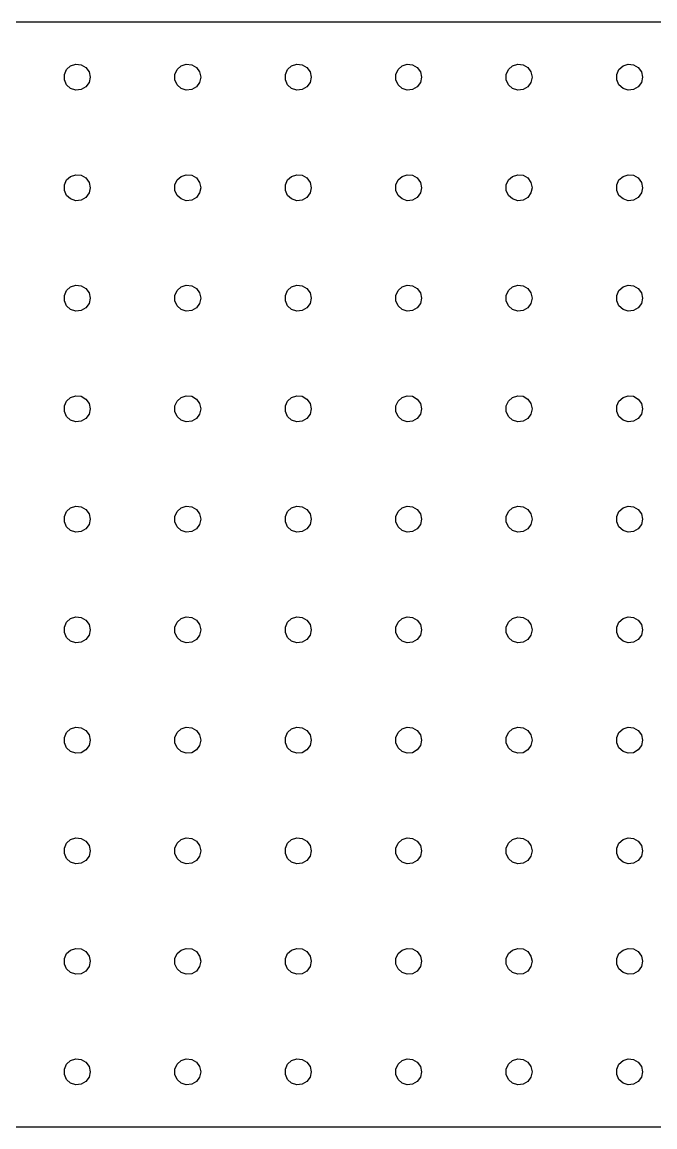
# Model space of a CAD drawing. Header units: metres. Extents: x 0 to 1714, y 0 to 1143.
# Drawn here: x 838.2 to 1056.5, y 762.1 to 1142.9 of the extents above; entities that cross this region are included whole.
import ezdxf

# ---------------------------------------------------------------- set-up
doc = ezdxf.new("R2010")
doc.units = ezdxf.units.M

msp = doc.modelspace()

# ---------------------------------------------------------------- linework, layer by layer
for p, q in [((1131.36, 1142.93), (583.141, 1142.93)), ((853.609, 1126.6), (855, 1127.85)), ((855, 1127.85), (856.78, 1128.43)), ((856.78, 1128.43), (858.641, 1128.23)), ((858.641, 1128.23), (860.261, 1127.29)), ((891.709, 1126.6), (893.1, 1127.85)), ((893.1, 1127.85), (894.88, 1128.43)), ((894.88, 1128.43), (896.741, 1128.23)), ((896.741, 1128.23), (898.361, 1127.29)), ((929.809, 1126.6), (931.2, 1127.85)), ((931.2, 1127.85), (932.98, 1128.43)), ((932.98, 1128.43), (934.841, 1128.23)), ((934.841, 1128.23), (936.461, 1127.29)), ((967.909, 1126.6), (969.3, 1127.85)), ((969.3, 1127.85), (971.08, 1128.43)), ((971.08, 1128.43), (972.941, 1128.23)), ((972.941, 1128.23), (974.561, 1127.29)), ((1006.01, 1126.6), (1007.4, 1127.85)), ((1007.4, 1127.85), (1009.18, 1128.43)), ((1009.18, 1128.43), (1011.04, 1128.23)), ((1011.04, 1128.23), (1012.66, 1127.29)), ((1044.11, 1126.6), (1045.5, 1127.85)), ((1045.5, 1127.85), (1047.28, 1128.43)), ((1047.28, 1128.43), (1049.14, 1128.23)), ((1049.14, 1128.23), (1050.76, 1127.29)), ((852.848, 1124.89), (853.609, 1126.6)), ((852.848, 1123.01), (852.848, 1124.89)), ((860.261, 1127.29), (861.361, 1125.78)), ((861.361, 1125.78), (861.75, 1123.95)), ((861.75, 1123.95), (861.361, 1122.12)), ((890.948, 1124.89), (891.709, 1126.6)), ((890.948, 1123.01), (890.948, 1124.89)), ((898.361, 1127.29), (899.461, 1125.78)), ((899.461, 1125.78), (899.85, 1123.95)), ((899.85, 1123.95), (899.461, 1122.12)), ((929.048, 1124.89), (929.809, 1126.6)), ((929.048, 1123.01), (929.048, 1124.89)), ((936.461, 1127.29), (937.561, 1125.78)), ((937.561, 1125.78), (937.95, 1123.95)), ((937.95, 1123.95), (937.561, 1122.12)), ((967.148, 1124.89), (967.909, 1126.6)), ((967.148, 1123.01), (967.148, 1124.89)), ((974.561, 1127.29), (975.661, 1125.78)), ((975.661, 1125.78), (976.05, 1123.95)), ((976.05, 1123.95), (975.661, 1122.12)), ((1005.25, 1124.89), (1006.01, 1126.6)), ((1005.25, 1123.01), (1005.25, 1124.89)), ((1012.66, 1127.29), (1013.76, 1125.78)), ((1013.76, 1125.78), (1014.15, 1123.95)), ((1014.15, 1123.95), (1013.76, 1122.12)), ((1043.35, 1124.89), (1044.11, 1126.6)), ((1043.35, 1123.01), (1043.35, 1124.89)), ((1050.76, 1127.29), (1051.86, 1125.78)), ((1051.86, 1125.78), (1052.25, 1123.95)), ((1052.25, 1123.95), (1051.86, 1122.12)), ((853.609, 1121.3), (852.848, 1123.01)), ((855, 1120.05), (853.609, 1121.3)), ((856.78, 1119.47), (855, 1120.05)), ((860.261, 1120.61), (858.641, 1119.67)), ((861.361, 1122.12), (860.261, 1120.61)), ((891.709, 1121.3), (890.948, 1123.01)), ((893.1, 1120.05), (891.709, 1121.3)), ((894.88, 1119.47), (893.1, 1120.05)), ((898.361, 1120.61), (896.741, 1119.67)), ((899.461, 1122.12), (898.361, 1120.61)), ((929.809, 1121.3), (929.048, 1123.01)), ((931.2, 1120.05), (929.809, 1121.3)), ((932.98, 1119.47), (931.2, 1120.05)), ((936.461, 1120.61), (934.841, 1119.67)), ((937.561, 1122.12), (936.461, 1120.61)), ((967.909, 1121.3), (967.148, 1123.01)), ((969.3, 1120.05), (967.909, 1121.3)), ((971.08, 1119.47), (969.3, 1120.05)), ((974.561, 1120.61), (972.941, 1119.67)), ((975.661, 1122.12), (974.561, 1120.61)), ((1006.01, 1121.3), (1005.25, 1123.01)), ((1007.4, 1120.05), (1006.01, 1121.3)), ((1009.18, 1119.47), (1007.4, 1120.05)), ((1012.66, 1120.61), (1011.04, 1119.67)), ((1013.76, 1122.12), (1012.66, 1120.61)), ((1044.11, 1121.3), (1043.35, 1123.01)), ((1045.5, 1120.05), (1044.11, 1121.3)), ((1047.28, 1119.47), (1045.5, 1120.05)), ((1050.76, 1120.61), (1049.14, 1119.67)), ((1051.86, 1122.12), (1050.76, 1120.61)), ((858.641, 1119.67), (856.78, 1119.47)), ((896.741, 1119.67), (894.88, 1119.47)), ((934.841, 1119.67), (932.98, 1119.47)), ((972.941, 1119.67), (971.08, 1119.47)), ((1011.04, 1119.67), (1009.18, 1119.47)), ((1049.14, 1119.67), (1047.28, 1119.47)), ((853.609, 1088.5), (855, 1089.75)), ((855, 1089.75), (856.78, 1090.33)), ((856.78, 1090.33), (858.641, 1090.13)), ((858.641, 1090.13), (860.261, 1089.19)), ((891.709, 1088.5), (893.1, 1089.75)), ((893.1, 1089.75), (894.88, 1090.33)), ((894.88, 1090.33), (896.741, 1090.13)), ((896.741, 1090.13), (898.361, 1089.19)), ((929.809, 1088.5), (931.2, 1089.75)), ((931.2, 1089.75), (932.98, 1090.33)), ((932.98, 1090.33), (934.841, 1090.13)), ((934.841, 1090.13), (936.461, 1089.19)), ((967.909, 1088.5), (969.3, 1089.75)), ((969.3, 1089.75), (971.08, 1090.33)), ((971.08, 1090.33), (972.941, 1090.13)), ((972.941, 1090.13), (974.561, 1089.19)), ((1006.01, 1088.5), (1007.4, 1089.75)), ((1007.4, 1089.75), (1009.18, 1090.33)), ((1009.18, 1090.33), (1011.04, 1090.13)), ((1011.04, 1090.13), (1012.66, 1089.19)), ((1044.11, 1088.5), (1045.5, 1089.75)), ((1045.5, 1089.75), (1047.28, 1090.33)), ((1047.28, 1090.33), (1049.14, 1090.13)), ((1049.14, 1090.13), (1050.76, 1089.19)), ((852.848, 1086.79), (853.609, 1088.5)), ((852.848, 1084.91), (852.848, 1086.79)), ((860.261, 1089.19), (861.361, 1087.68)), ((861.361, 1087.68), (861.75, 1085.85)), ((861.75, 1085.85), (861.361, 1084.02)), ((890.948, 1086.79), (891.709, 1088.5)), ((890.948, 1084.91), (890.948, 1086.79)), ((898.361, 1089.19), (899.461, 1087.68)), ((899.461, 1087.68), (899.85, 1085.85)), ((899.85, 1085.85), (899.461, 1084.02)), ((929.048, 1086.79), (929.809, 1088.5)), ((929.048, 1084.91), (929.048, 1086.79)), ((936.461, 1089.19), (937.561, 1087.68)), ((937.561, 1087.68), (937.95, 1085.85)), ((937.95, 1085.85), (937.561, 1084.02)), ((967.148, 1086.79), (967.909, 1088.5)), ((967.148, 1084.91), (967.148, 1086.79)), ((974.561, 1089.19), (975.661, 1087.68)), ((975.661, 1087.68), (976.05, 1085.85)), ((976.05, 1085.85), (975.661, 1084.02)), ((1005.25, 1086.79), (1006.01, 1088.5)), ((1005.25, 1084.91), (1005.25, 1086.79)), ((1012.66, 1089.19), (1013.76, 1087.68)), ((1013.76, 1087.68), (1014.15, 1085.85)), ((1014.15, 1085.85), (1013.76, 1084.02)), ((1043.35, 1086.79), (1044.11, 1088.5)), ((1043.35, 1084.91), (1043.35, 1086.79)), ((1050.76, 1089.19), (1051.86, 1087.68)), ((1051.86, 1087.68), (1052.25, 1085.85)), ((1052.25, 1085.85), (1051.86, 1084.02)), ((853.609, 1083.2), (852.848, 1084.91)), ((855, 1081.95), (853.609, 1083.2)), ((856.78, 1081.37), (855, 1081.95)), ((860.261, 1082.51), (858.641, 1081.57)), ((861.361, 1084.02), (860.261, 1082.51)), ((891.709, 1083.2), (890.948, 1084.91)), ((893.1, 1081.95), (891.709, 1083.2)), ((894.88, 1081.37), (893.1, 1081.95)), ((898.361, 1082.51), (896.741, 1081.57)), ((899.461, 1084.02), (898.361, 1082.51)), ((929.809, 1083.2), (929.048, 1084.91)), ((931.2, 1081.95), (929.809, 1083.2)), ((932.98, 1081.37), (931.2, 1081.95)), ((936.461, 1082.51), (934.841, 1081.57)), ((937.561, 1084.02), (936.461, 1082.51)), ((967.909, 1083.2), (967.148, 1084.91)), ((969.3, 1081.95), (967.909, 1083.2)), ((971.08, 1081.37), (969.3, 1081.95)), ((974.561, 1082.51), (972.941, 1081.57)), ((975.661, 1084.02), (974.561, 1082.51)), ((1006.01, 1083.2), (1005.25, 1084.91)), ((1007.4, 1081.95), (1006.01, 1083.2)), ((1009.18, 1081.37), (1007.4, 1081.95)), ((1012.66, 1082.51), (1011.04, 1081.57)), ((1013.76, 1084.02), (1012.66, 1082.51)), ((1044.11, 1083.2), (1043.35, 1084.91)), ((1045.5, 1081.95), (1044.11, 1083.2)), ((1047.28, 1081.37), (1045.5, 1081.95)), ((1050.76, 1082.51), (1049.14, 1081.57)), ((1051.86, 1084.02), (1050.76, 1082.51)), ((858.641, 1081.57), (856.78, 1081.37)), ((896.741, 1081.57), (894.88, 1081.37)), ((934.841, 1081.57), (932.98, 1081.37)), ((972.941, 1081.57), (971.08, 1081.37)), ((1011.04, 1081.57), (1009.18, 1081.37)), ((1049.14, 1081.57), (1047.28, 1081.37)), ((853.609, 1050.4), (855, 1051.65)), ((855, 1051.65), (856.78, 1052.23)), ((856.78, 1052.23), (858.641, 1052.03)), ((858.641, 1052.03), (860.261, 1051.09)), ((891.709, 1050.4), (893.1, 1051.65)), ((893.1, 1051.65), (894.88, 1052.23)), ((894.88, 1052.23), (896.741, 1052.03)), ((896.741, 1052.03), (898.361, 1051.09)), ((929.809, 1050.4), (931.2, 1051.65)), ((931.2, 1051.65), (932.98, 1052.23)), ((932.98, 1052.23), (934.841, 1052.03)), ((934.841, 1052.03), (936.461, 1051.09)), ((967.909, 1050.4), (969.3, 1051.65)), ((969.3, 1051.65), (971.08, 1052.23)), ((971.08, 1052.23), (972.941, 1052.03)), ((972.941, 1052.03), (974.561, 1051.09)), ((1006.01, 1050.4), (1007.4, 1051.65)), ((1007.4, 1051.65), (1009.18, 1052.23)), ((1009.18, 1052.23), (1011.04, 1052.03)), ((1011.04, 1052.03), (1012.66, 1051.09)), ((1044.11, 1050.4), (1045.5, 1051.65)), ((1045.5, 1051.65), (1047.28, 1052.23)), ((1047.28, 1052.23), (1049.14, 1052.03)), ((1049.14, 1052.03), (1050.76, 1051.09)), ((852.848, 1048.69), (853.609, 1050.4)), ((852.848, 1046.81), (852.848, 1048.69)), ((860.261, 1051.09), (861.361, 1049.58)), ((861.361, 1049.58), (861.75, 1047.75)), ((861.75, 1047.75), (861.361, 1045.92)), ((890.948, 1048.69), (891.709, 1050.4)), ((890.948, 1046.81), (890.948, 1048.69)), ((898.361, 1051.09), (899.461, 1049.58)), ((899.461, 1049.58), (899.85, 1047.75)), ((899.85, 1047.75), (899.461, 1045.92)), ((929.048, 1048.69), (929.809, 1050.4)), ((929.048, 1046.81), (929.048, 1048.69)), ((936.461, 1051.09), (937.561, 1049.58)), ((937.561, 1049.58), (937.95, 1047.75)), ((937.95, 1047.75), (937.561, 1045.92)), ((967.148, 1048.69), (967.909, 1050.4)), ((967.148, 1046.81), (967.148, 1048.69)), ((974.561, 1051.09), (975.661, 1049.58)), ((975.661, 1049.58), (976.05, 1047.75)), ((976.05, 1047.75), (975.661, 1045.92)), ((1005.25, 1048.69), (1006.01, 1050.4)), ((1005.25, 1046.81), (1005.25, 1048.69)), ((1012.66, 1051.09), (1013.76, 1049.58)), ((1013.76, 1049.58), (1014.15, 1047.75)), ((1014.15, 1047.75), (1013.76, 1045.92)), ((1043.35, 1048.69), (1044.11, 1050.4)), ((1043.35, 1046.81), (1043.35, 1048.69)), ((1050.76, 1051.09), (1051.86, 1049.58)), ((1051.86, 1049.58), (1052.25, 1047.75)), ((1052.25, 1047.75), (1051.86, 1045.92)), ((853.609, 1045.1), (852.848, 1046.81)), ((855, 1043.85), (853.609, 1045.1)), ((856.78, 1043.27), (855, 1043.85)), ((860.261, 1044.41), (858.641, 1043.47)), ((861.361, 1045.92), (860.261, 1044.41)), ((891.709, 1045.1), (890.948, 1046.81)), ((893.1, 1043.85), (891.709, 1045.1)), ((894.88, 1043.27), (893.1, 1043.85)), ((898.361, 1044.41), (896.741, 1043.47)), ((899.461, 1045.92), (898.361, 1044.41)), ((929.809, 1045.1), (929.048, 1046.81)), ((931.2, 1043.85), (929.809, 1045.1)), ((932.98, 1043.27), (931.2, 1043.85)), ((936.461, 1044.41), (934.841, 1043.47)), ((937.561, 1045.92), (936.461, 1044.41)), ((967.909, 1045.1), (967.148, 1046.81)), ((969.3, 1043.85), (967.909, 1045.1)), ((971.08, 1043.27), (969.3, 1043.85)), ((974.561, 1044.41), (972.941, 1043.47)), ((975.661, 1045.92), (974.561, 1044.41)), ((1006.01, 1045.1), (1005.25, 1046.81)), ((1007.4, 1043.85), (1006.01, 1045.1)), ((1009.18, 1043.27), (1007.4, 1043.85)), ((1012.66, 1044.41), (1011.04, 1043.47)), ((1013.76, 1045.92), (1012.66, 1044.41)), ((1044.11, 1045.1), (1043.35, 1046.81)), ((1045.5, 1043.85), (1044.11, 1045.1)), ((1047.28, 1043.27), (1045.5, 1043.85)), ((1050.76, 1044.41), (1049.14, 1043.47)), ((1051.86, 1045.92), (1050.76, 1044.41)), ((858.641, 1043.47), (856.78, 1043.27)), ((896.741, 1043.47), (894.88, 1043.27)), ((934.841, 1043.47), (932.98, 1043.27)), ((972.941, 1043.47), (971.08, 1043.27)), ((1011.04, 1043.47), (1009.18, 1043.27)), ((1049.14, 1043.47), (1047.28, 1043.27)), ((853.609, 1012.3), (855, 1013.55)), ((855, 1013.55), (856.78, 1014.13)), ((856.78, 1014.13), (858.641, 1013.93)), ((858.641, 1013.93), (860.261, 1012.99)), ((891.709, 1012.3), (893.1, 1013.55)), ((893.1, 1013.55), (894.88, 1014.13)), ((894.88, 1014.13), (896.741, 1013.93)), ((896.741, 1013.93), (898.361, 1012.99)), ((929.809, 1012.3), (931.2, 1013.55)), ((931.2, 1013.55), (932.98, 1014.13)), ((932.98, 1014.13), (934.841, 1013.93)), ((934.841, 1013.93), (936.461, 1012.99)), ((967.909, 1012.3), (969.3, 1013.55)), ((969.3, 1013.55), (971.08, 1014.13)), ((971.08, 1014.13), (972.941, 1013.93)), ((972.941, 1013.93), (974.561, 1012.99)), ((1006.01, 1012.3), (1007.4, 1013.55)), ((1007.4, 1013.55), (1009.18, 1014.13)), ((1009.18, 1014.13), (1011.04, 1013.93)), ((1011.04, 1013.93), (1012.66, 1012.99)), ((1044.11, 1012.3), (1045.5, 1013.55)), ((1045.5, 1013.55), (1047.28, 1014.13)), ((1047.28, 1014.13), (1049.14, 1013.93)), ((1049.14, 1013.93), (1050.76, 1012.99)), ((852.848, 1010.59), (853.609, 1012.3)), ((852.848, 1008.71), (852.848, 1010.59)), ((860.261, 1012.99), (861.361, 1011.48)), ((861.361, 1011.48), (861.75, 1009.65)), ((861.75, 1009.65), (861.361, 1007.82)), ((890.948, 1010.59), (891.709, 1012.3)), ((890.948, 1008.71), (890.948, 1010.59)), ((898.361, 1012.99), (899.461, 1011.48)), ((899.461, 1011.48), (899.85, 1009.65)), ((899.85, 1009.65), (899.461, 1007.82)), ((929.048, 1010.59), (929.809, 1012.3)), ((929.048, 1008.71), (929.048, 1010.59)), ((936.461, 1012.99), (937.561, 1011.48)), ((937.561, 1011.48), (937.95, 1009.65)), ((937.95, 1009.65), (937.561, 1007.82)), ((967.148, 1010.59), (967.909, 1012.3)), ((967.148, 1008.71), (967.148, 1010.59)), ((974.561, 1012.99), (975.661, 1011.48)), ((975.661, 1011.48), (976.05, 1009.65)), ((976.05, 1009.65), (975.661, 1007.82)), ((1005.25, 1010.59), (1006.01, 1012.3)), ((1005.25, 1008.71), (1005.25, 1010.59)), ((1012.66, 1012.99), (1013.76, 1011.48)), ((1013.76, 1011.48), (1014.15, 1009.65)), ((1014.15, 1009.65), (1013.76, 1007.82)), ((1043.35, 1010.59), (1044.11, 1012.3)), ((1043.35, 1008.71), (1043.35, 1010.59)), ((1050.76, 1012.99), (1051.86, 1011.48)), ((1051.86, 1011.48), (1052.25, 1009.65)), ((1052.25, 1009.65), (1051.86, 1007.82)), ((853.609, 1007), (852.848, 1008.71)), ((855, 1005.75), (853.609, 1007)), ((856.78, 1005.17), (855, 1005.75)), ((860.261, 1006.31), (858.641, 1005.37)), ((861.361, 1007.82), (860.261, 1006.31)), ((891.709, 1007), (890.948, 1008.71)), ((893.1, 1005.75), (891.709, 1007)), ((894.88, 1005.17), (893.1, 1005.75)), ((898.361, 1006.31), (896.741, 1005.37)), ((899.461, 1007.82), (898.361, 1006.31)), ((929.809, 1007), (929.048, 1008.71)), ((931.2, 1005.75), (929.809, 1007)), ((932.98, 1005.17), (931.2, 1005.75)), ((936.461, 1006.31), (934.841, 1005.37)), ((937.561, 1007.82), (936.461, 1006.31)), ((967.909, 1007), (967.148, 1008.71)), ((969.3, 1005.75), (967.909, 1007)), ((971.08, 1005.17), (969.3, 1005.75)), ((974.561, 1006.31), (972.941, 1005.37)), ((975.661, 1007.82), (974.561, 1006.31)), ((1006.01, 1007), (1005.25, 1008.71)), ((1007.4, 1005.75), (1006.01, 1007)), ((1009.18, 1005.17), (1007.4, 1005.75)), ((1012.66, 1006.31), (1011.04, 1005.37)), ((1013.76, 1007.82), (1012.66, 1006.31)), ((1044.11, 1007), (1043.35, 1008.71)), ((1045.5, 1005.75), (1044.11, 1007)), ((1047.28, 1005.17), (1045.5, 1005.75)), ((1050.76, 1006.31), (1049.14, 1005.37)), ((1051.86, 1007.82), (1050.76, 1006.31)), ((858.641, 1005.37), (856.78, 1005.17)), ((896.741, 1005.37), (894.88, 1005.17)), ((934.841, 1005.37), (932.98, 1005.17)), ((972.941, 1005.37), (971.08, 1005.17)), ((1011.04, 1005.37), (1009.18, 1005.17)), ((1049.14, 1005.37), (1047.28, 1005.17)), ((853.609, 974.195), (855, 975.447)), ((855, 975.447), (856.78, 976.025)), ((856.78, 976.025), (858.641, 975.83)), ((858.641, 975.83), (860.261, 974.894)), ((891.709, 974.195), (893.1, 975.447)), ((893.1, 975.447), (894.88, 976.025)), ((894.88, 976.025), (896.741, 975.83)), ((896.741, 975.83), (898.361, 974.894)), ((929.809, 974.195), (931.2, 975.447)), ((931.2, 975.447), (932.98, 976.025)), ((932.98, 976.025), (934.841, 975.83)), ((934.841, 975.83), (936.461, 974.894)), ((967.909, 974.195), (969.3, 975.447)), ((969.3, 975.447), (971.08, 976.025)), ((971.08, 976.025), (972.941, 975.83)), ((972.941, 975.83), (974.561, 974.894)), ((1006.01, 974.195), (1007.4, 975.447)), ((1007.4, 975.447), (1009.18, 976.025)), ((1009.18, 976.025), (1011.04, 975.83)), ((1011.04, 975.83), (1012.66, 974.894)), ((1044.11, 974.195), (1045.5, 975.447)), ((1045.5, 975.447), (1047.28, 976.025)), ((1047.28, 976.025), (1049.14, 975.83)), ((1049.14, 975.83), (1050.76, 974.894)), ((852.848, 972.486), (853.609, 974.195)), ((852.848, 970.614), (852.848, 972.486)), ((860.261, 974.894), (861.361, 973.38)), ((861.361, 973.38), (861.75, 971.55)), ((861.75, 971.55), (861.361, 969.72)), ((890.948, 972.486), (891.709, 974.195)), ((890.948, 970.614), (890.948, 972.486)), ((898.361, 974.894), (899.461, 973.38)), ((899.461, 973.38), (899.85, 971.55)), ((899.85, 971.55), (899.461, 969.72)), ((929.048, 972.486), (929.809, 974.195)), ((929.048, 970.614), (929.048, 972.486)), ((936.461, 974.894), (937.561, 973.38)), ((937.561, 973.38), (937.95, 971.55)), ((937.95, 971.55), (937.561, 969.72)), ((967.148, 972.486), (967.909, 974.195)), ((967.148, 970.614), (967.148, 972.486)), ((974.561, 974.894), (975.661, 973.38)), ((975.661, 973.38), (976.05, 971.55)), ((976.05, 971.55), (975.661, 969.72)), ((1005.25, 972.486), (1006.01, 974.195)), ((1005.25, 970.614), (1005.25, 972.486)), ((1012.66, 974.894), (1013.76, 973.38)), ((1013.76, 973.38), (1014.15, 971.55)), ((1014.15, 971.55), (1013.76, 969.72)), ((1043.35, 972.486), (1044.11, 974.195)), ((1043.35, 970.614), (1043.35, 972.486)), ((1050.76, 974.894), (1051.86, 973.38)), ((1051.86, 973.38), (1052.25, 971.55)), ((1052.25, 971.55), (1051.86, 969.72)), ((853.609, 968.905), (852.848, 970.614)), ((855, 967.653), (853.609, 968.905)), ((856.78, 967.075), (855, 967.653)), ((860.261, 968.206), (858.641, 967.27)), ((861.361, 969.72), (860.261, 968.206)), ((891.709, 968.905), (890.948, 970.614)), ((893.1, 967.653), (891.709, 968.905)), ((894.88, 967.075), (893.1, 967.653)), ((898.361, 968.206), (896.741, 967.27)), ((899.461, 969.72), (898.361, 968.206)), ((929.809, 968.905), (929.048, 970.614)), ((931.2, 967.653), (929.809, 968.905)), ((932.98, 967.075), (931.2, 967.653)), ((936.461, 968.206), (934.841, 967.27)), ((937.561, 969.72), (936.461, 968.206)), ((967.909, 968.905), (967.148, 970.614)), ((969.3, 967.653), (967.909, 968.905)), ((971.08, 967.075), (969.3, 967.653)), ((974.561, 968.206), (972.941, 967.27)), ((975.661, 969.72), (974.561, 968.206)), ((1006.01, 968.905), (1005.25, 970.614)), ((1007.4, 967.653), (1006.01, 968.905)), ((1009.18, 967.075), (1007.4, 967.653)), ((1012.66, 968.206), (1011.04, 967.27)), ((1013.76, 969.72), (1012.66, 968.206)), ((1044.11, 968.905), (1043.35, 970.614)), ((1045.5, 967.653), (1044.11, 968.905)), ((1047.28, 967.075), (1045.5, 967.653)), ((1050.76, 968.206), (1049.14, 967.27)), ((1051.86, 969.72), (1050.76, 968.206)), ((858.641, 967.27), (856.78, 967.075)), ((896.741, 967.27), (894.88, 967.075)), ((934.841, 967.27), (932.98, 967.075)), ((972.941, 967.27), (971.08, 967.075)), ((1011.04, 967.27), (1009.18, 967.075)), ((1049.14, 967.27), (1047.28, 967.075)), ((853.609, 936.095), (855, 937.347)), ((855, 937.347), (856.78, 937.925)), ((856.78, 937.925), (858.641, 937.73)), ((858.641, 937.73), (860.261, 936.794)), ((891.709, 936.095), (893.1, 937.347)), ((893.1, 937.347), (894.88, 937.925)), ((894.88, 937.925), (896.741, 937.73)), ((896.741, 937.73), (898.361, 936.794)), ((929.809, 936.095), (931.2, 937.347)), ((931.2, 937.347), (932.98, 937.925)), ((932.98, 937.925), (934.841, 937.73)), ((934.841, 937.73), (936.461, 936.794)), ((967.909, 936.095), (969.3, 937.347)), ((969.3, 937.347), (971.08, 937.925)), ((971.08, 937.925), (972.941, 937.73)), ((972.941, 937.73), (974.561, 936.794)), ((1006.01, 936.095), (1007.4, 937.347)), ((1007.4, 937.347), (1009.18, 937.925)), ((1009.18, 937.925), (1011.04, 937.73)), ((1011.04, 937.73), (1012.66, 936.794)), ((1044.11, 936.095), (1045.5, 937.347)), ((1045.5, 937.347), (1047.28, 937.925)), ((1047.28, 937.925), (1049.14, 937.73)), ((1049.14, 937.73), (1050.76, 936.794)), ((852.848, 934.386), (853.609, 936.095)), ((852.848, 932.514), (852.848, 934.386)), ((860.261, 936.794), (861.361, 935.28)), ((861.361, 935.28), (861.75, 933.45)), ((861.75, 933.45), (861.361, 931.62)), ((890.948, 934.386), (891.709, 936.095)), ((890.948, 932.514), (890.948, 934.386)), ((898.361, 936.794), (899.461, 935.28)), ((899.461, 935.28), (899.85, 933.45)), ((899.85, 933.45), (899.461, 931.62)), ((929.048, 934.386), (929.809, 936.095)), ((929.048, 932.514), (929.048, 934.386)), ((936.461, 936.794), (937.561, 935.28)), ((937.561, 935.28), (937.95, 933.45)), ((937.95, 933.45), (937.561, 931.62)), ((967.148, 934.386), (967.909, 936.095)), ((967.148, 932.514), (967.148, 934.386)), ((974.561, 936.794), (975.661, 935.28)), ((975.661, 935.28), (976.05, 933.45)), ((976.05, 933.45), (975.661, 931.62)), ((1005.25, 934.386), (1006.01, 936.095)), ((1005.25, 932.514), (1005.25, 934.386)), ((1012.66, 936.794), (1013.76, 935.28)), ((1013.76, 935.28), (1014.15, 933.45)), ((1014.15, 933.45), (1013.76, 931.62)), ((1043.35, 934.386), (1044.11, 936.095)), ((1043.35, 932.514), (1043.35, 934.386)), ((1050.76, 936.794), (1051.86, 935.28)), ((1051.86, 935.28), (1052.25, 933.45)), ((1052.25, 933.45), (1051.86, 931.62)), ((853.609, 930.805), (852.848, 932.514)), ((855, 929.553), (853.609, 930.805)), ((856.78, 928.975), (855, 929.553)), ((860.261, 930.106), (858.641, 929.17)), ((861.361, 931.62), (860.261, 930.106)), ((891.709, 930.805), (890.948, 932.514)), ((893.1, 929.553), (891.709, 930.805)), ((894.88, 928.975), (893.1, 929.553)), ((898.361, 930.106), (896.741, 929.17)), ((899.461, 931.62), (898.361, 930.106)), ((929.809, 930.805), (929.048, 932.514)), ((931.2, 929.553), (929.809, 930.805)), ((932.98, 928.975), (931.2, 929.553)), ((936.461, 930.106), (934.841, 929.17)), ((937.561, 931.62), (936.461, 930.106)), ((967.909, 930.805), (967.148, 932.514)), ((969.3, 929.553), (967.909, 930.805)), ((971.08, 928.975), (969.3, 929.553)), ((974.561, 930.106), (972.941, 929.17)), ((975.661, 931.62), (974.561, 930.106)), ((1006.01, 930.805), (1005.25, 932.514)), ((1007.4, 929.553), (1006.01, 930.805)), ((1009.18, 928.975), (1007.4, 929.553)), ((1012.66, 930.106), (1011.04, 929.17)), ((1013.76, 931.62), (1012.66, 930.106)), ((1044.11, 930.805), (1043.35, 932.514)), ((1045.5, 929.553), (1044.11, 930.805)), ((1047.28, 928.975), (1045.5, 929.553)), ((1050.76, 930.106), (1049.14, 929.17)), ((1051.86, 931.62), (1050.76, 930.106)), ((858.641, 929.17), (856.78, 928.975)), ((896.741, 929.17), (894.88, 928.975)), ((934.841, 929.17), (932.98, 928.975)), ((972.941, 929.17), (971.08, 928.975)), ((1011.04, 929.17), (1009.18, 928.975)), ((1049.14, 929.17), (1047.28, 928.975)), ((853.609, 897.995), (855, 899.247)), ((855, 899.247), (856.78, 899.825)), ((856.78, 899.825), (858.641, 899.63)), ((858.641, 899.63), (860.261, 898.694)), ((891.709, 897.995), (893.1, 899.247)), ((893.1, 899.247), (894.88, 899.825)), ((894.88, 899.825), (896.741, 899.63)), ((896.741, 899.63), (898.361, 898.694)), ((929.809, 897.995), (931.2, 899.247)), ((931.2, 899.247), (932.98, 899.825)), ((932.98, 899.825), (934.841, 899.63)), ((934.841, 899.63), (936.461, 898.694)), ((967.909, 897.995), (969.3, 899.247)), ((969.3, 899.247), (971.08, 899.825)), ((971.08, 899.825), (972.941, 899.63)), ((972.941, 899.63), (974.561, 898.694)), ((1006.01, 897.995), (1007.4, 899.247)), ((1007.4, 899.247), (1009.18, 899.825)), ((1009.18, 899.825), (1011.04, 899.63)), ((1011.04, 899.63), (1012.66, 898.694)), ((1044.11, 897.995), (1045.5, 899.247)), ((1045.5, 899.247), (1047.28, 899.825)), ((1047.28, 899.825), (1049.14, 899.63)), ((1049.14, 899.63), (1050.76, 898.694)), ((852.848, 896.286), (853.609, 897.995)), ((852.848, 894.414), (852.848, 896.286)), ((860.261, 898.694), (861.361, 897.18)), ((861.361, 897.18), (861.75, 895.35)), ((861.75, 895.35), (861.361, 893.52)), ((890.948, 896.286), (891.709, 897.995)), ((890.948, 894.414), (890.948, 896.286)), ((898.361, 898.694), (899.461, 897.18)), ((899.461, 897.18), (899.85, 895.35)), ((899.85, 895.35), (899.461, 893.52)), ((929.048, 896.286), (929.809, 897.995)), ((929.048, 894.414), (929.048, 896.286)), ((936.461, 898.694), (937.561, 897.18)), ((937.561, 897.18), (937.95, 895.35)), ((937.95, 895.35), (937.561, 893.52)), ((967.148, 896.286), (967.909, 897.995)), ((967.148, 894.414), (967.148, 896.286)), ((974.561, 898.694), (975.661, 897.18)), ((975.661, 897.18), (976.05, 895.35)), ((976.05, 895.35), (975.661, 893.52)), ((1005.25, 896.286), (1006.01, 897.995)), ((1005.25, 894.414), (1005.25, 896.286)), ((1012.66, 898.694), (1013.76, 897.18)), ((1013.76, 897.18), (1014.15, 895.35)), ((1014.15, 895.35), (1013.76, 893.52)), ((1043.35, 896.286), (1044.11, 897.995)), ((1043.35, 894.414), (1043.35, 896.286)), ((1050.76, 898.694), (1051.86, 897.18)), ((1051.86, 897.18), (1052.25, 895.35)), ((1052.25, 895.35), (1051.86, 893.52)), ((853.609, 892.705), (852.848, 894.414)), ((855, 891.453), (853.609, 892.705)), ((856.78, 890.875), (855, 891.453)), ((860.261, 892.006), (858.641, 891.07)), ((861.361, 893.52), (860.261, 892.006)), ((891.709, 892.705), (890.948, 894.414)), ((893.1, 891.453), (891.709, 892.705)), ((894.88, 890.875), (893.1, 891.453)), ((898.361, 892.006), (896.741, 891.07)), ((899.461, 893.52), (898.361, 892.006)), ((929.809, 892.705), (929.048, 894.414)), ((931.2, 891.453), (929.809, 892.705)), ((932.98, 890.875), (931.2, 891.453)), ((936.461, 892.006), (934.841, 891.07)), ((937.561, 893.52), (936.461, 892.006)), ((967.909, 892.705), (967.148, 894.414)), ((969.3, 891.453), (967.909, 892.705)), ((971.08, 890.875), (969.3, 891.453)), ((974.561, 892.006), (972.941, 891.07)), ((975.661, 893.52), (974.561, 892.006)), ((1006.01, 892.705), (1005.25, 894.414)), ((1007.4, 891.453), (1006.01, 892.705)), ((1009.18, 890.875), (1007.4, 891.453)), ((1012.66, 892.006), (1011.04, 891.07)), ((1013.76, 893.52), (1012.66, 892.006)), ((1044.11, 892.705), (1043.35, 894.414)), ((1045.5, 891.453), (1044.11, 892.705)), ((1047.28, 890.875), (1045.5, 891.453)), ((1050.76, 892.006), (1049.14, 891.07)), ((1051.86, 893.52), (1050.76, 892.006)), ((858.641, 891.07), (856.78, 890.875)), ((896.741, 891.07), (894.88, 890.875)), ((934.841, 891.07), (932.98, 890.875)), ((972.941, 891.07), (971.08, 890.875)), ((1011.04, 891.07), (1009.18, 890.875)), ((1049.14, 891.07), (1047.28, 890.875)), ((853.609, 859.895), (855, 861.147)), ((855, 861.147), (856.78, 861.725)), ((856.78, 861.725), (858.641, 861.53)), ((858.641, 861.53), (860.261, 860.594)), ((891.709, 859.895), (893.1, 861.147)), ((893.1, 861.147), (894.88, 861.725)), ((894.88, 861.725), (896.741, 861.53)), ((896.741, 861.53), (898.361, 860.594)), ((929.809, 859.895), (931.2, 861.147)), ((931.2, 861.147), (932.98, 861.725)), ((932.98, 861.725), (934.841, 861.53)), ((934.841, 861.53), (936.461, 860.594)), ((967.909, 859.895), (969.3, 861.147)), ((969.3, 861.147), (971.08, 861.725)), ((971.08, 861.725), (972.941, 861.53)), ((972.941, 861.53), (974.561, 860.594)), ((1006.01, 859.895), (1007.4, 861.147)), ((1007.4, 861.147), (1009.18, 861.725)), ((1009.18, 861.725), (1011.04, 861.53)), ((1011.04, 861.53), (1012.66, 860.594)), ((1044.11, 859.895), (1045.5, 861.147)), ((1045.5, 861.147), (1047.28, 861.725)), ((1047.28, 861.725), (1049.14, 861.53)), ((1049.14, 861.53), (1050.76, 860.594)), ((852.848, 858.186), (853.609, 859.895)), ((852.848, 856.314), (852.848, 858.186)), ((860.261, 860.594), (861.361, 859.08)), ((861.361, 859.08), (861.75, 857.25)), ((861.75, 857.25), (861.361, 855.42)), ((890.948, 858.186), (891.709, 859.895)), ((890.948, 856.314), (890.948, 858.186)), ((898.361, 860.594), (899.461, 859.08)), ((899.461, 859.08), (899.85, 857.25)), ((899.85, 857.25), (899.461, 855.42)), ((929.048, 858.186), (929.809, 859.895)), ((929.048, 856.314), (929.048, 858.186)), ((936.461, 860.594), (937.561, 859.08)), ((937.561, 859.08), (937.95, 857.25)), ((937.95, 857.25), (937.561, 855.42)), ((967.148, 858.186), (967.909, 859.895)), ((967.148, 856.314), (967.148, 858.186)), ((974.561, 860.594), (975.661, 859.08)), ((975.661, 859.08), (976.05, 857.25)), ((976.05, 857.25), (975.661, 855.42)), ((1005.25, 858.186), (1006.01, 859.895)), ((1005.25, 856.314), (1005.25, 858.186)), ((1012.66, 860.594), (1013.76, 859.08)), ((1013.76, 859.08), (1014.15, 857.25)), ((1014.15, 857.25), (1013.76, 855.42)), ((1043.35, 858.186), (1044.11, 859.895)), ((1043.35, 856.314), (1043.35, 858.186)), ((1050.76, 860.594), (1051.86, 859.08)), ((1051.86, 859.08), (1052.25, 857.25)), ((1052.25, 857.25), (1051.86, 855.42)), ((853.609, 854.605), (852.848, 856.314)), ((855, 853.353), (853.609, 854.605)), ((856.78, 852.775), (855, 853.353)), ((860.261, 853.906), (858.641, 852.97)), ((861.361, 855.42), (860.261, 853.906)), ((891.709, 854.605), (890.948, 856.314)), ((893.1, 853.353), (891.709, 854.605)), ((894.88, 852.775), (893.1, 853.353)), ((898.361, 853.906), (896.741, 852.97)), ((899.461, 855.42), (898.361, 853.906)), ((929.809, 854.605), (929.048, 856.314)), ((931.2, 853.353), (929.809, 854.605)), ((932.98, 852.775), (931.2, 853.353)), ((936.461, 853.906), (934.841, 852.97)), ((937.561, 855.42), (936.461, 853.906)), ((967.909, 854.605), (967.148, 856.314)), ((969.3, 853.353), (967.909, 854.605)), ((971.08, 852.775), (969.3, 853.353)), ((974.561, 853.906), (972.941, 852.97)), ((975.661, 855.42), (974.561, 853.906)), ((1006.01, 854.605), (1005.25, 856.314)), ((1007.4, 853.353), (1006.01, 854.605)), ((1009.18, 852.775), (1007.4, 853.353)), ((1012.66, 853.906), (1011.04, 852.97)), ((1013.76, 855.42), (1012.66, 853.906)), ((1044.11, 854.605), (1043.35, 856.314)), ((1045.5, 853.353), (1044.11, 854.605)), ((1047.28, 852.775), (1045.5, 853.353)), ((1050.76, 853.906), (1049.14, 852.97)), ((1051.86, 855.42), (1050.76, 853.906)), ((858.641, 852.97), (856.78, 852.775)), ((896.741, 852.97), (894.88, 852.775)), ((934.841, 852.97), (932.98, 852.775)), ((972.941, 852.97), (971.08, 852.775)), ((1011.04, 852.97), (1009.18, 852.775)), ((1049.14, 852.97), (1047.28, 852.775)), ((853.609, 821.795), (855, 823.047)), ((855, 823.047), (856.78, 823.625)), ((856.78, 823.625), (858.641, 823.43)), ((858.641, 823.43), (860.261, 822.494)), ((891.709, 821.795), (893.1, 823.047)), ((893.1, 823.047), (894.88, 823.625)), ((894.88, 823.625), (896.741, 823.43)), ((896.741, 823.43), (898.361, 822.494)), ((929.809, 821.795), (931.2, 823.047)), ((931.2, 823.047), (932.98, 823.625)), ((932.98, 823.625), (934.841, 823.43)), ((934.841, 823.43), (936.461, 822.494)), ((967.909, 821.795), (969.3, 823.047)), ((969.3, 823.047), (971.08, 823.625)), ((971.08, 823.625), (972.941, 823.43)), ((972.941, 823.43), (974.561, 822.494)), ((1006.01, 821.795), (1007.4, 823.047)), ((1007.4, 823.047), (1009.18, 823.625)), ((1009.18, 823.625), (1011.04, 823.43)), ((1011.04, 823.43), (1012.66, 822.494)), ((1044.11, 821.795), (1045.5, 823.047)), ((1045.5, 823.047), (1047.28, 823.625)), ((1047.28, 823.625), (1049.14, 823.43)), ((1049.14, 823.43), (1050.76, 822.494)), ((852.848, 820.086), (853.609, 821.795)), ((852.848, 818.214), (852.848, 820.086)), ((860.261, 822.494), (861.361, 820.98)), ((861.361, 820.98), (861.75, 819.15)), ((861.75, 819.15), (861.361, 817.32)), ((890.948, 820.086), (891.709, 821.795)), ((890.948, 818.214), (890.948, 820.086)), ((898.361, 822.494), (899.461, 820.98)), ((899.461, 820.98), (899.85, 819.15)), ((899.85, 819.15), (899.461, 817.32)), ((929.048, 820.086), (929.809, 821.795)), ((929.048, 818.214), (929.048, 820.086)), ((936.461, 822.494), (937.561, 820.98)), ((937.561, 820.98), (937.95, 819.15)), ((937.95, 819.15), (937.561, 817.32)), ((967.148, 820.086), (967.909, 821.795)), ((967.148, 818.214), (967.148, 820.086)), ((974.561, 822.494), (975.661, 820.98)), ((975.661, 820.98), (976.05, 819.15)), ((976.05, 819.15), (975.661, 817.32)), ((1005.25, 820.086), (1006.01, 821.795)), ((1005.25, 818.214), (1005.25, 820.086)), ((1012.66, 822.494), (1013.76, 820.98)), ((1013.76, 820.98), (1014.15, 819.15)), ((1014.15, 819.15), (1013.76, 817.32)), ((1043.35, 820.086), (1044.11, 821.795)), ((1043.35, 818.214), (1043.35, 820.086)), ((1050.76, 822.494), (1051.86, 820.98)), ((1051.86, 820.98), (1052.25, 819.15)), ((1052.25, 819.15), (1051.86, 817.32)), ((853.609, 816.505), (852.848, 818.214)), ((855, 815.253), (853.609, 816.505)), ((856.78, 814.675), (855, 815.253)), ((860.261, 815.806), (858.641, 814.87)), ((861.361, 817.32), (860.261, 815.806)), ((891.709, 816.505), (890.948, 818.214)), ((893.1, 815.253), (891.709, 816.505)), ((894.88, 814.675), (893.1, 815.253)), ((898.361, 815.806), (896.741, 814.87)), ((899.461, 817.32), (898.361, 815.806)), ((929.809, 816.505), (929.048, 818.214)), ((931.2, 815.253), (929.809, 816.505)), ((932.98, 814.675), (931.2, 815.253)), ((936.461, 815.806), (934.841, 814.87)), ((937.561, 817.32), (936.461, 815.806)), ((967.909, 816.505), (967.148, 818.214)), ((969.3, 815.253), (967.909, 816.505)), ((971.08, 814.675), (969.3, 815.253)), ((974.561, 815.806), (972.941, 814.87)), ((975.661, 817.32), (974.561, 815.806)), ((1006.01, 816.505), (1005.25, 818.214)), ((1007.4, 815.253), (1006.01, 816.505)), ((1009.18, 814.675), (1007.4, 815.253)), ((1012.66, 815.806), (1011.04, 814.87)), ((1013.76, 817.32), (1012.66, 815.806)), ((1044.11, 816.505), (1043.35, 818.214)), ((1045.5, 815.253), (1044.11, 816.505)), ((1047.28, 814.675), (1045.5, 815.253)), ((1050.76, 815.806), (1049.14, 814.87)), ((1051.86, 817.32), (1050.76, 815.806)), ((858.641, 814.87), (856.78, 814.675)), ((896.741, 814.87), (894.88, 814.675)), ((934.841, 814.87), (932.98, 814.675)), ((972.941, 814.87), (971.08, 814.675)), ((1011.04, 814.87), (1009.18, 814.675)), ((1049.14, 814.87), (1047.28, 814.675)), ((853.609, 783.695), (855, 784.947)), ((855, 784.947), (856.78, 785.525)), ((856.78, 785.525), (858.641, 785.33)), ((858.641, 785.33), (860.261, 784.394)), ((891.709, 783.695), (893.1, 784.947)), ((893.1, 784.947), (894.88, 785.525)), ((894.88, 785.525), (896.741, 785.33)), ((896.741, 785.33), (898.361, 784.394)), ((929.809, 783.695), (931.2, 784.947)), ((931.2, 784.947), (932.98, 785.525)), ((932.98, 785.525), (934.841, 785.33)), ((934.841, 785.33), (936.461, 784.394)), ((967.909, 783.695), (969.3, 784.947)), ((969.3, 784.947), (971.08, 785.525)), ((971.08, 785.525), (972.941, 785.33)), ((972.941, 785.33), (974.561, 784.394)), ((1006.01, 783.695), (1007.4, 784.947)), ((1007.4, 784.947), (1009.18, 785.525)), ((1009.18, 785.525), (1011.04, 785.33)), ((1011.04, 785.33), (1012.66, 784.394)), ((1044.11, 783.695), (1045.5, 784.947)), ((1045.5, 784.947), (1047.28, 785.525)), ((1047.28, 785.525), (1049.14, 785.33)), ((1049.14, 785.33), (1050.76, 784.394)), ((852.848, 781.986), (853.609, 783.695)), ((852.848, 780.114), (852.848, 781.986)), ((860.261, 784.394), (861.361, 782.88)), ((861.361, 782.88), (861.75, 781.05)), ((861.75, 781.05), (861.361, 779.22)), ((890.948, 781.986), (891.709, 783.695)), ((890.948, 780.114), (890.948, 781.986)), ((898.361, 784.394), (899.461, 782.88)), ((899.461, 782.88), (899.85, 781.05)), ((899.85, 781.05), (899.461, 779.22)), ((929.048, 781.986), (929.809, 783.695)), ((929.048, 780.114), (929.048, 781.986)), ((936.461, 784.394), (937.561, 782.88)), ((937.561, 782.88), (937.95, 781.05)), ((937.95, 781.05), (937.561, 779.22)), ((967.148, 781.986), (967.909, 783.695)), ((967.148, 780.114), (967.148, 781.986)), ((974.561, 784.394), (975.661, 782.88)), ((975.661, 782.88), (976.05, 781.05)), ((976.05, 781.05), (975.661, 779.22)), ((1005.25, 781.986), (1006.01, 783.695)), ((1005.25, 780.114), (1005.25, 781.986)), ((1012.66, 784.394), (1013.76, 782.88)), ((1013.76, 782.88), (1014.15, 781.05)), ((1014.15, 781.05), (1013.76, 779.22)), ((1043.35, 781.986), (1044.11, 783.695)), ((1043.35, 780.114), (1043.35, 781.986)), ((1050.76, 784.394), (1051.86, 782.88)), ((1051.86, 782.88), (1052.25, 781.05)), ((1052.25, 781.05), (1051.86, 779.22)), ((853.609, 778.405), (852.848, 780.114)), ((855, 777.153), (853.609, 778.405)), ((856.78, 776.575), (855, 777.153)), ((860.261, 777.706), (858.641, 776.77)), ((861.361, 779.22), (860.261, 777.706)), ((891.709, 778.405), (890.948, 780.114)), ((893.1, 777.153), (891.709, 778.405)), ((894.88, 776.575), (893.1, 777.153)), ((898.361, 777.706), (896.741, 776.77)), ((899.461, 779.22), (898.361, 777.706)), ((929.809, 778.405), (929.048, 780.114)), ((931.2, 777.153), (929.809, 778.405)), ((932.98, 776.575), (931.2, 777.153)), ((936.461, 777.706), (934.841, 776.77)), ((937.561, 779.22), (936.461, 777.706)), ((967.909, 778.405), (967.148, 780.114)), ((969.3, 777.153), (967.909, 778.405)), ((971.08, 776.575), (969.3, 777.153)), ((974.561, 777.706), (972.941, 776.77)), ((975.661, 779.22), (974.561, 777.706)), ((1006.01, 778.405), (1005.25, 780.114)), ((1007.4, 777.153), (1006.01, 778.405)), ((1009.18, 776.575), (1007.4, 777.153)), ((1012.66, 777.706), (1011.04, 776.77)), ((1013.76, 779.22), (1012.66, 777.706)), ((1044.11, 778.405), (1043.35, 780.114)), ((1045.5, 777.153), (1044.11, 778.405)), ((1047.28, 776.575), (1045.5, 777.153)), ((1050.76, 777.706), (1049.14, 776.77)), ((1051.86, 779.22), (1050.76, 777.706)), ((858.641, 776.77), (856.78, 776.575)), ((896.741, 776.77), (894.88, 776.575)), ((934.841, 776.77), (932.98, 776.575)), ((972.941, 776.77), (971.08, 776.575)), ((1011.04, 776.77), (1009.18, 776.575)), ((1049.14, 776.77), (1047.28, 776.575)), ((583.141, 762.071), (1131.36, 762.071))]:
    msp.add_line(p, q)

doc.saveas('drawing.dxf')
